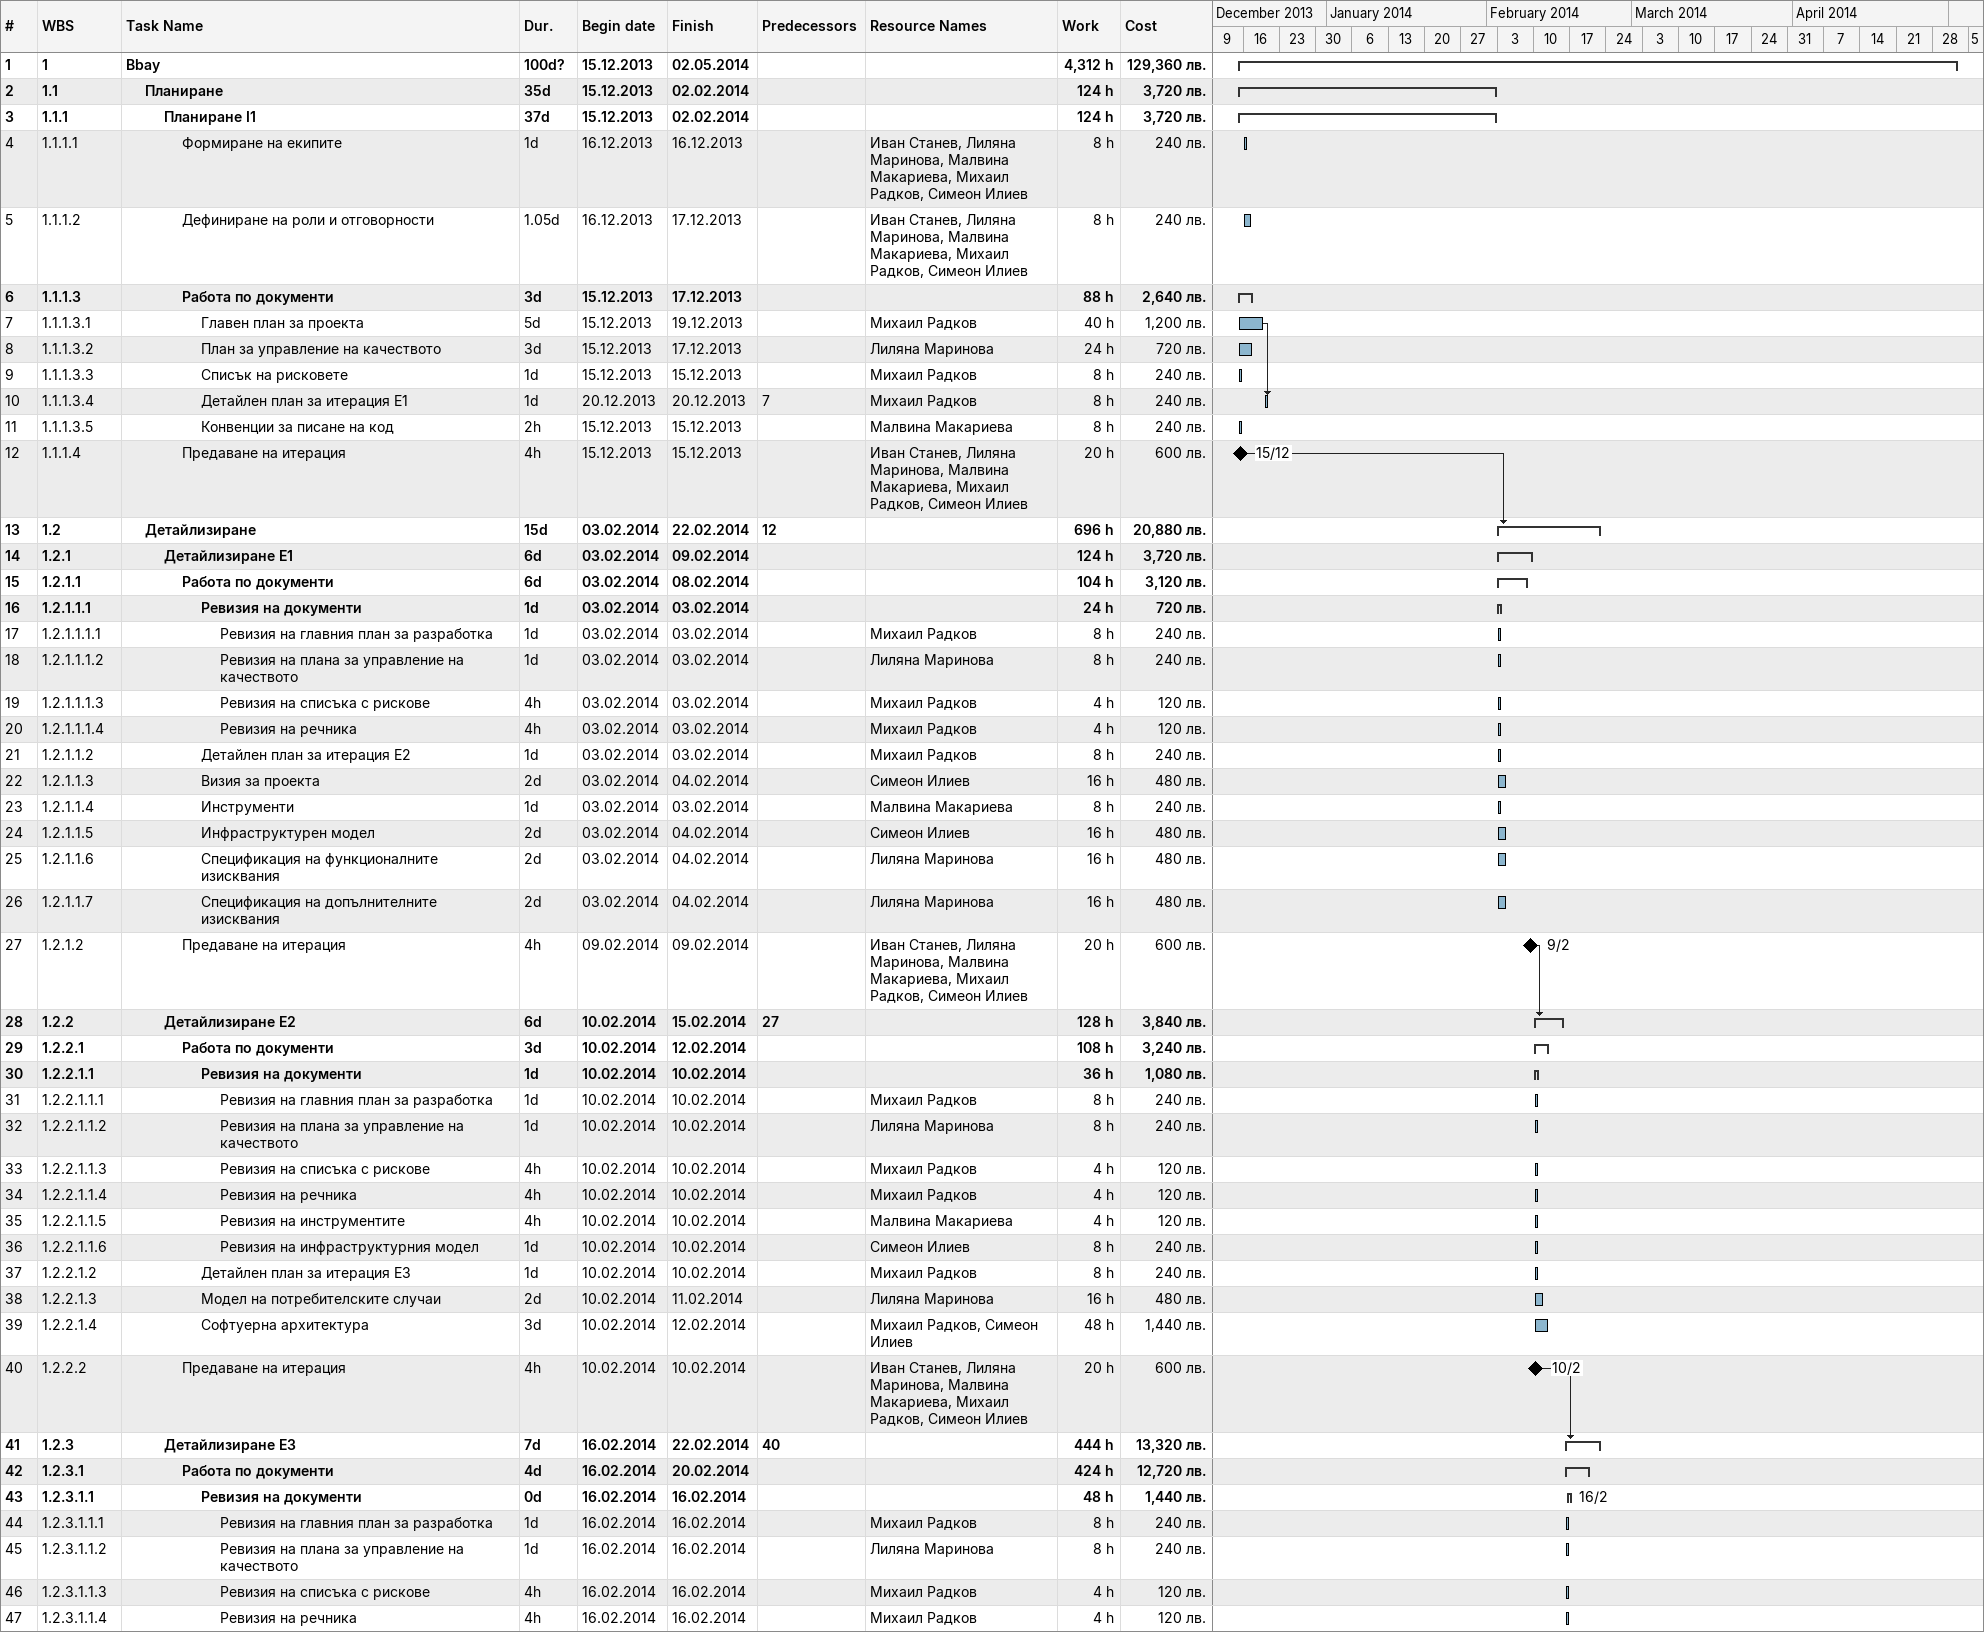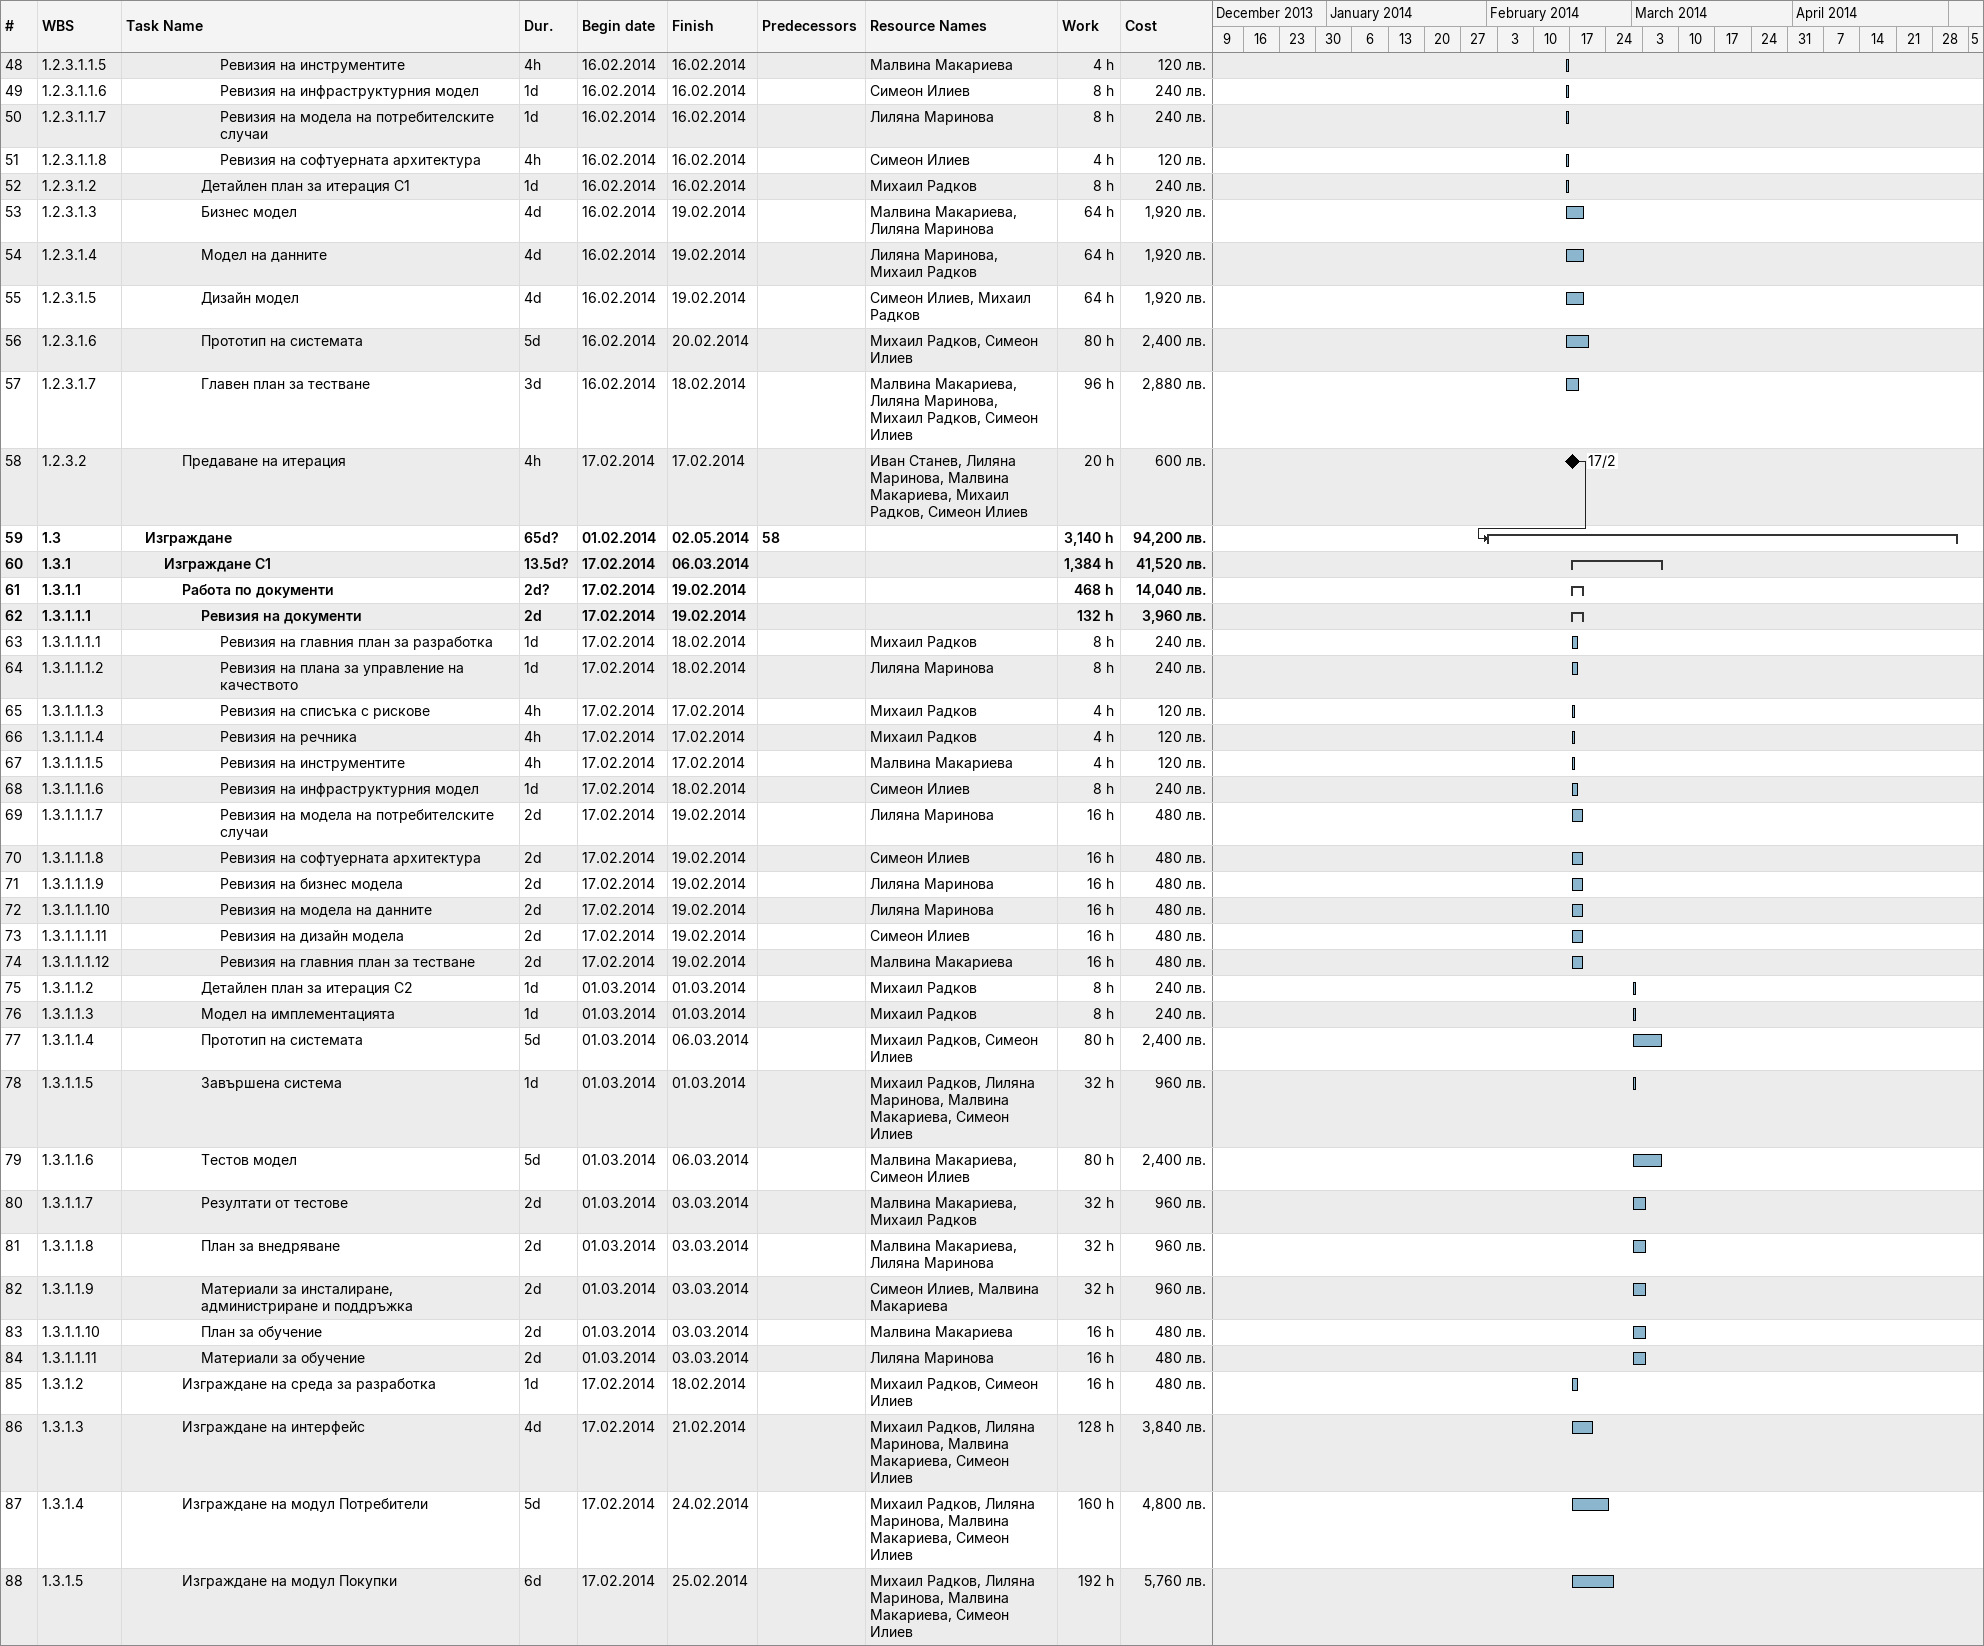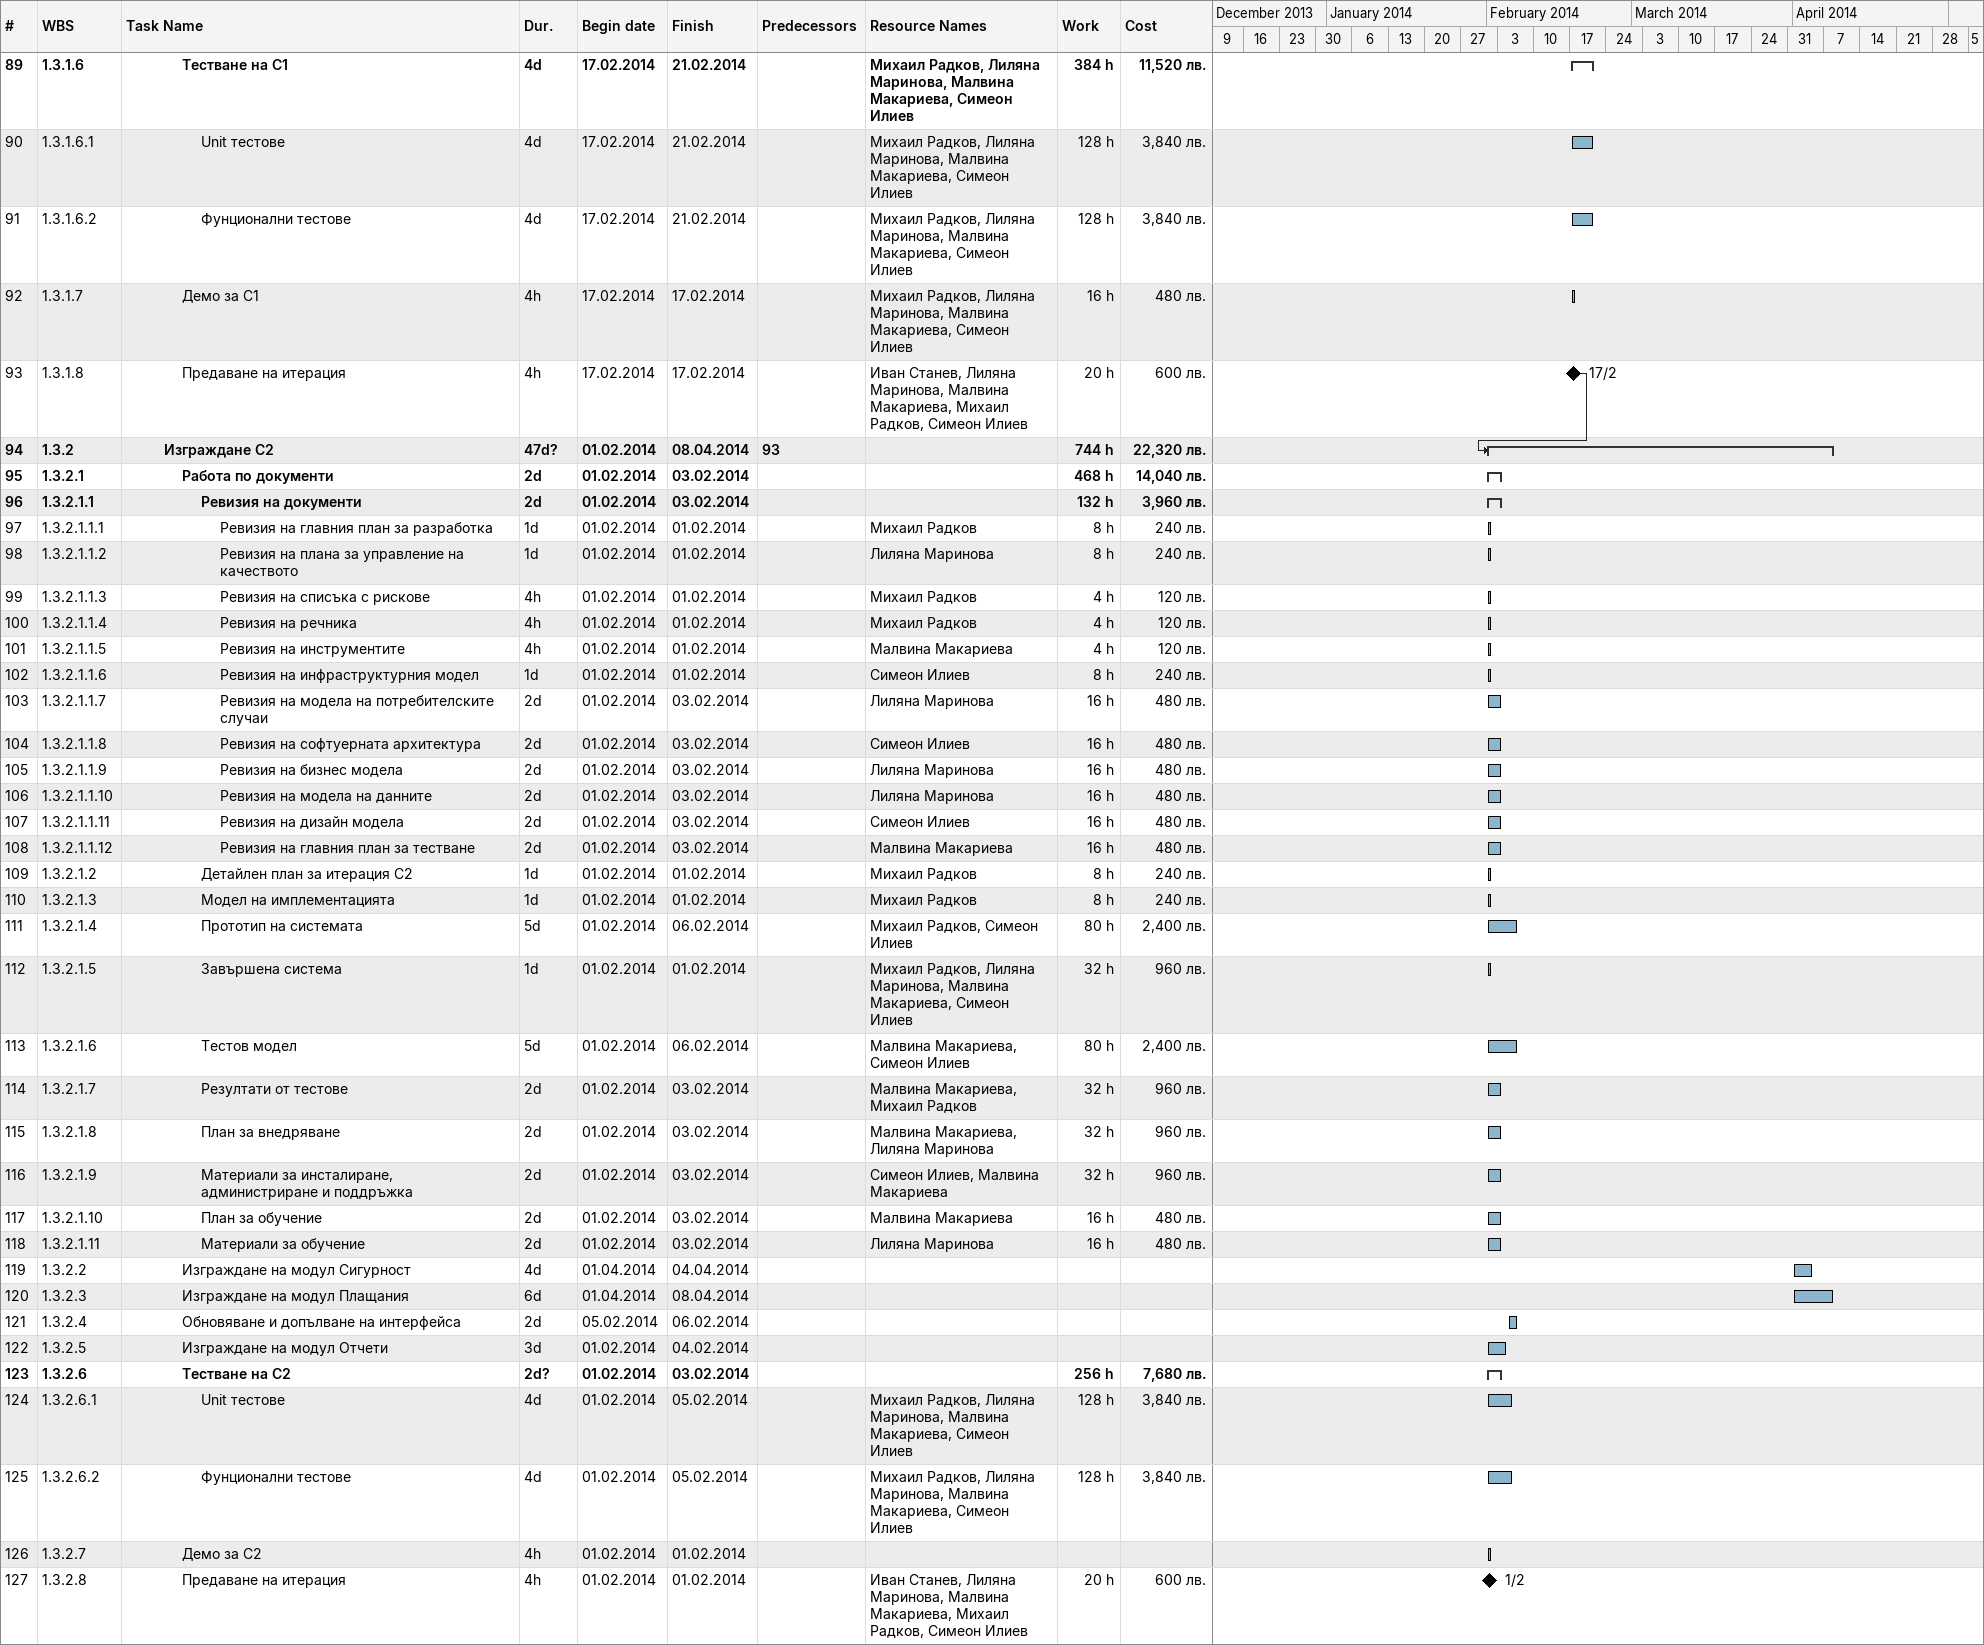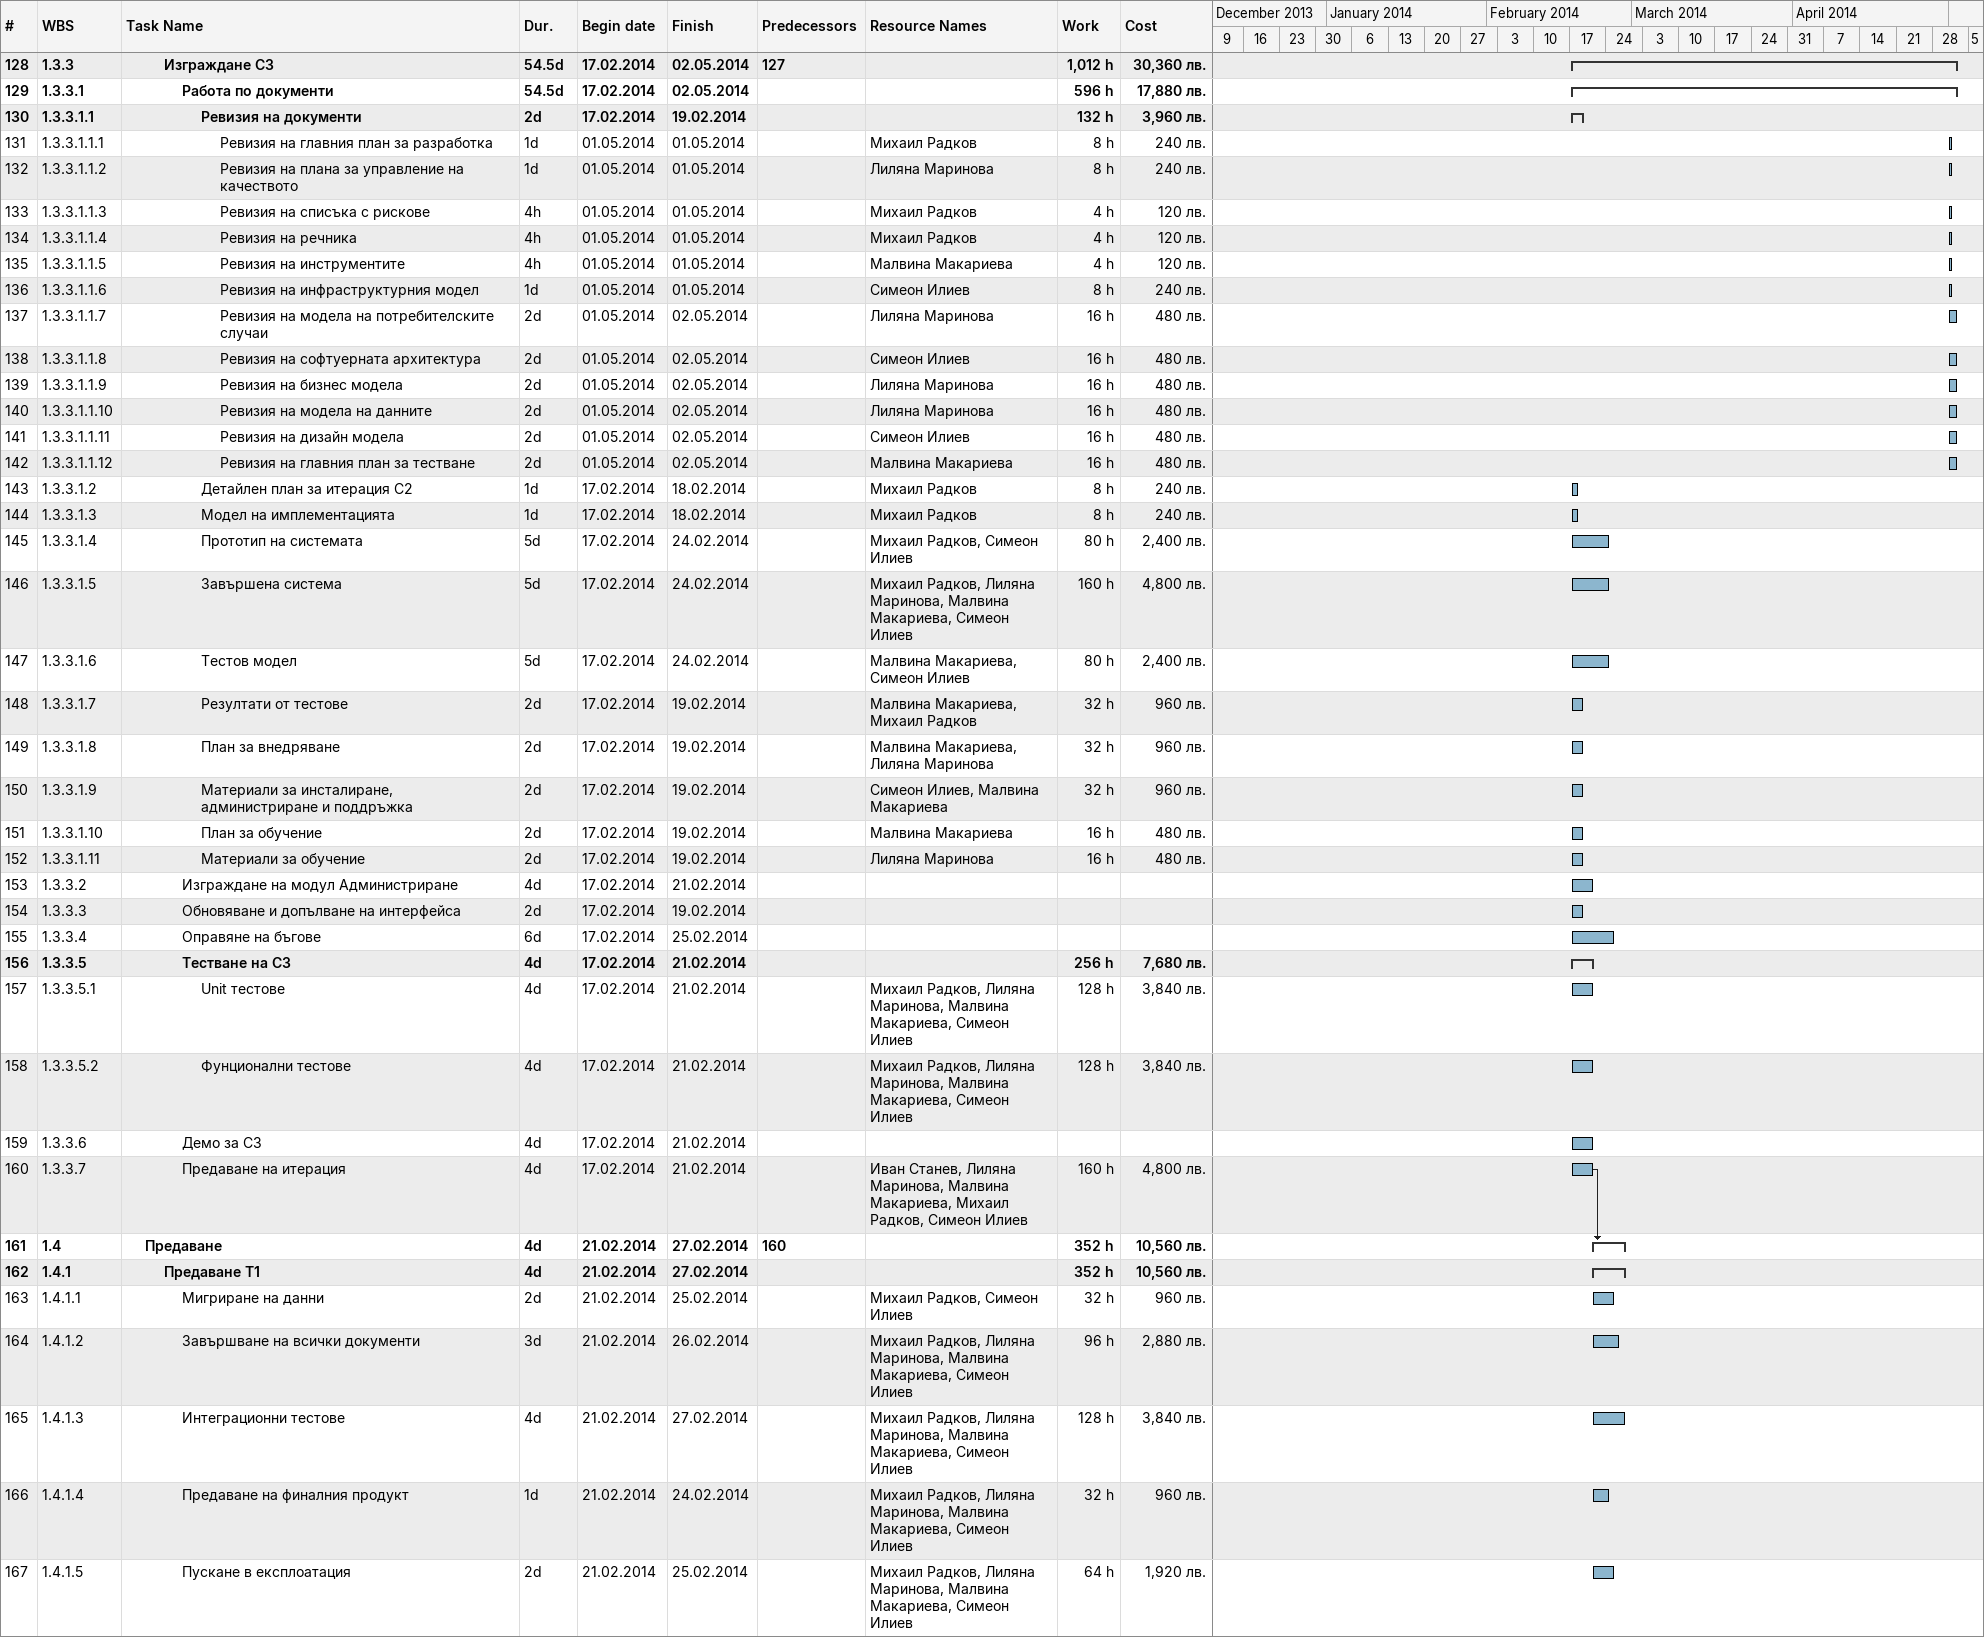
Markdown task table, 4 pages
| ID | WBS | Task | Duration | Start | Finish | Predecessors | Resources | Work (h) | Cost (лв.) |
|---|---|---|---|---|---|---|---|---|---|
| 1 | 1 | **Bbay** | 100d? | 2013-12-15 | 2014-05-02 |  |  | 4312 | 129360 |
| 2 | 1.1 | **Планиране** | 35d | 2013-12-15 | 2014-02-02 |  |  | 124 | 3720 |
| 3 | 1.1.1 | **Планиране I1** | 37d | 2013-12-15 | 2014-02-02 |  |  | 124 | 3720 |
| 4 | 1.1.1.1 | Формиране на екипите | 1d | 2013-12-16 | 2013-12-16 |  | Иван Станев, Лиляна Маринова, Малвина Макариева, Михаил Радков, Симеон Илиев | 8 | 240 |
| 5 | 1.1.1.2 | Дефиниране на роли и отговорности | 1.05d | 2013-12-16 | 2013-12-17 |  | Иван Станев, Лиляна Маринова, Малвина Макариева, Михаил Радков, Симеон Илиев | 8 | 240 |
| 6 | 1.1.1.3 | **Работа по документи** | 3d | 2013-12-15 | 2013-12-17 |  |  | 88 | 2640 |
| 7 | 1.1.1.3.1 | Главен план за проекта | 5d | 2013-12-15 | 2013-12-19 |  | Михаил Радков | 40 | 1200 |
| 8 | 1.1.1.3.2 | План за управление на качеството | 3d | 2013-12-15 | 2013-12-17 |  | Лиляна Маринова | 24 | 720 |
| 9 | 1.1.1.3.3 | Списък на рисковете | 1d | 2013-12-15 | 2013-12-15 |  | Михаил Радков | 8 | 240 |
| 10 | 1.1.1.3.4 | Детайлен план за итерация Е1 | 1d | 2013-12-20 | 2013-12-20 | 7 | Михаил Радков | 8 | 240 |
| 11 | 1.1.1.3.5 | Конвенции за писане на код | 2h | 2013-12-15 | 2013-12-15 |  | Малвина Макариева | 8 | 240 |
| 12 | 1.1.1.4 | Предаване на итерация | 4h | 2013-12-15 | 2013-12-15 |  | Иван Станев, Лиляна Маринова, Малвина Макариева, Михаил Радков, Симеон Илиев | 20 | 600 |
| 13 | 1.2 | **Детайлизиране** | 15d | 2014-02-03 | 2014-02-22 | 12 |  | 696 | 20880 |
| 14 | 1.2.1 | **Детайлизиране E1** | 6d | 2014-02-03 | 2014-02-09 |  |  | 124 | 3720 |
| 15 | 1.2.1.1 | **Работа по документи** | 6d | 2014-02-03 | 2014-02-08 |  |  | 104 | 3120 |
| 16 | 1.2.1.1.1 | **Ревизия на документи** | 1d | 2014-02-03 | 2014-02-03 |  |  | 24 | 720 |
| 17 | 1.2.1.1.1.1 | Ревизия на главния план за разработка | 1d | 2014-02-03 | 2014-02-03 |  | Михаил Радков | 8 | 240 |
| 18 | 1.2.1.1.1.2 | Ревизия на плана за управление на качеството | 1d | 2014-02-03 | 2014-02-03 |  | Лиляна Маринова | 8 | 240 |
| 19 | 1.2.1.1.1.3 | Ревизия на списъка с рискове | 4h | 2014-02-03 | 2014-02-03 |  | Михаил Радков | 4 | 120 |
| 20 | 1.2.1.1.1.4 | Ревизия на речника | 4h | 2014-02-03 | 2014-02-03 |  | Михаил Радков | 4 | 120 |
| 21 | 1.2.1.1.2 | Детайлен план за итерация Е2 | 1d | 2014-02-03 | 2014-02-03 |  | Михаил Радков | 8 | 240 |
| 22 | 1.2.1.1.3 | Визия за проекта | 2d | 2014-02-03 | 2014-02-04 |  | Симеон Илиев | 16 | 480 |
| 23 | 1.2.1.1.4 | Инструменти | 1d | 2014-02-03 | 2014-02-03 |  | Малвина Макариева | 8 | 240 |
| 24 | 1.2.1.1.5 | Инфраструктурен модел | 2d | 2014-02-03 | 2014-02-04 |  | Симеон Илиев | 16 | 480 |
| 25 | 1.2.1.1.6 | Спецификация на функционалните изисквания | 2d | 2014-02-03 | 2014-02-04 |  | Лиляна Маринова | 16 | 480 |
| 26 | 1.2.1.1.7 | Спецификация на допълнителните изисквания | 2d | 2014-02-03 | 2014-02-04 |  | Лиляна Маринова | 16 | 480 |
| 27 | 1.2.1.2 | Предаване на итерация | 4h | 2014-02-09 | 2014-02-09 |  | Иван Станев, Лиляна Маринова, Малвина Макариева, Михаил Радков, Симеон Илиев | 20 | 600 |
| 28 | 1.2.2 | **Детайлизиране E2** | 6d | 2014-02-10 | 2014-02-15 | 27 |  | 128 | 3840 |
| 29 | 1.2.2.1 | **Работа по документи** | 3d | 2014-02-10 | 2014-02-12 |  |  | 108 | 3240 |
| 30 | 1.2.2.1.1 | **Ревизия на документи** | 1d | 2014-02-10 | 2014-02-10 |  |  | 36 | 1080 |
| 31 | 1.2.2.1.1.1 | Ревизия на главния план за разработка | 1d | 2014-02-10 | 2014-02-10 |  | Михаил Радков | 8 | 240 |
| 32 | 1.2.2.1.1.2 | Ревизия на плана за управление на качеството | 1d | 2014-02-10 | 2014-02-10 |  | Лиляна Маринова | 8 | 240 |
| 33 | 1.2.2.1.1.3 | Ревизия на списъка с рискове | 4h | 2014-02-10 | 2014-02-10 |  | Михаил Радков | 4 | 120 |
| 34 | 1.2.2.1.1.4 | Ревизия на речника | 4h | 2014-02-10 | 2014-02-10 |  | Михаил Радков | 4 | 120 |
| 35 | 1.2.2.1.1.5 | Ревизия на инструментите | 4h | 2014-02-10 | 2014-02-10 |  | Малвина Макариева | 4 | 120 |
| 36 | 1.2.2.1.1.6 | Ревизия на инфраструктурния модел | 1d | 2014-02-10 | 2014-02-10 |  | Симеон Илиев | 8 | 240 |
| 37 | 1.2.2.1.2 | Детайлен план за итерация Е3 | 1d | 2014-02-10 | 2014-02-10 |  | Михаил Радков | 8 | 240 |
| 38 | 1.2.2.1.3 | Модел на потребителските случаи | 2d | 2014-02-10 | 2014-02-11 |  | Лиляна Маринова | 16 | 480 |
| 39 | 1.2.2.1.4 | Софтуерна архитектура | 3d | 2014-02-10 | 2014-02-12 |  | Михаил Радков, Симеон Илиев | 48 | 1440 |
| 40 | 1.2.2.2 | Предаване на итерация | 4h | 2014-02-10 | 2014-02-10 |  | Иван Станев, Лиляна Маринова, Малвина Макариева, Михаил Радков, Симеон Илиев | 20 | 600 |
| 41 | 1.2.3 | **Детайлизиране E3** | 7d | 2014-02-16 | 2014-02-22 | 40 |  | 444 | 13320 |
| 42 | 1.2.3.1 | **Работа по документи** | 4d | 2014-02-16 | 2014-02-20 |  |  | 424 | 12720 |
| 43 | 1.2.3.1.1 | **Ревизия на документи** | 0d | 2014-02-16 | 2014-02-16 |  |  | 48 | 1440 |
| 44 | 1.2.3.1.1.1 | Ревизия на главния план за разработка | 1d | 2014-02-16 | 2014-02-16 |  | Михаил Радков | 8 | 240 |
| 45 | 1.2.3.1.1.2 | Ревизия на плана за управление на качеството | 1d | 2014-02-16 | 2014-02-16 |  | Лиляна Маринова | 8 | 240 |
| 46 | 1.2.3.1.1.3 | Ревизия на списъка с рискове | 4h | 2014-02-16 | 2014-02-16 |  | Михаил Радков | 4 | 120 |
| 47 | 1.2.3.1.1.4 | Ревизия на речника | 4h | 2014-02-16 | 2014-02-16 |  | Михаил Радков | 4 | 120 |
| 48 | 1.2.3.1.1.5 | Ревизия на инструментите | 4h | 2014-02-16 | 2014-02-16 |  | Малвина Макариева | 4 | 120 |
| 49 | 1.2.3.1.1.6 | Ревизия на инфраструктурния модел | 1d | 2014-02-16 | 2014-02-16 |  | Симеон Илиев | 8 | 240 |
| 50 | 1.2.3.1.1.7 | Ревизия на модела на потребителските случаи | 1d | 2014-02-16 | 2014-02-16 |  | Лиляна Маринова | 8 | 240 |
| 51 | 1.2.3.1.1.8 | Ревизия на софтуерната архитектура | 4h | 2014-02-16 | 2014-02-16 |  | Симеон Илиев | 4 | 120 |
| 52 | 1.2.3.1.2 | Детайлен план за итерация С1 | 1d | 2014-02-16 | 2014-02-16 |  | Михаил Радков | 8 | 240 |
| 53 | 1.2.3.1.3 | Бизнес модел | 4d | 2014-02-16 | 2014-02-19 |  | Малвина Макариева, Лиляна Маринова | 64 | 1920 |
| 54 | 1.2.3.1.4 | Модел на данните | 4d | 2014-02-16 | 2014-02-19 |  | Лиляна Маринова, Михаил Радков | 64 | 1920 |
| 55 | 1.2.3.1.5 | Дизайн модел | 4d | 2014-02-16 | 2014-02-19 |  | Симеон Илиев, Михаил Радков | 64 | 1920 |
| 56 | 1.2.3.1.6 | Прототип на системата | 5d | 2014-02-16 | 2014-02-20 |  | Михаил Радков, Симеон Илиев | 80 | 2400 |
| 57 | 1.2.3.1.7 | Главен план за тестване | 3d | 2014-02-16 | 2014-02-18 |  | Малвина Макариева, Лиляна Маринова, Михаил Радков, Симеон Илиев | 96 | 2880 |
| 58 | 1.2.3.2 | Предаване на итерация | 4h | 2014-02-17 | 2014-02-17 |  | Иван Станев, Лиляна Маринова, Малвина Макариева, Михаил Радков, Симеон Илиев | 20 | 600 |
| 59 | 1.3 | **Изграждане** | 65d? | 2014-02-01 | 2014-05-02 | 58 |  | 3140 | 94200 |
| 60 | 1.3.1 | **Изграждане C1** | 13.5d? | 2014-02-17 | 2014-03-06 |  |  | 1384 | 41520 |
| 61 | 1.3.1.1 | **Работа по документи** | 2d? | 2014-02-17 | 2014-02-19 |  |  | 468 | 14040 |
| 62 | 1.3.1.1.1 | **Ревизия на документи** | 2d | 2014-02-17 | 2014-02-19 |  |  | 132 | 3960 |
| 63 | 1.3.1.1.1.1 | Ревизия на главния план за разработка | 1d | 2014-02-17 | 2014-02-18 |  | Михаил Радков | 8 | 240 |
| 64 | 1.3.1.1.1.2 | Ревизия на плана за управление на качеството | 1d | 2014-02-17 | 2014-02-18 |  | Лиляна Маринова | 8 | 240 |
| 65 | 1.3.1.1.1.3 | Ревизия на списъка с рискове | 4h | 2014-02-17 | 2014-02-17 |  | Михаил Радков | 4 | 120 |
| 66 | 1.3.1.1.1.4 | Ревизия на речника | 4h | 2014-02-17 | 2014-02-17 |  | Михаил Радков | 4 | 120 |
| 67 | 1.3.1.1.1.5 | Ревизия на инструментите | 4h | 2014-02-17 | 2014-02-17 |  | Малвина Макариева | 4 | 120 |
| 68 | 1.3.1.1.1.6 | Ревизия на инфраструктурния модел | 1d | 2014-02-17 | 2014-02-18 |  | Симеон Илиев | 8 | 240 |
| 69 | 1.3.1.1.1.7 | Ревизия на модела на потребителските случаи | 2d | 2014-02-17 | 2014-02-19 |  | Лиляна Маринова | 16 | 480 |
| 70 | 1.3.1.1.1.8 | Ревизия на софтуерната архитектура | 2d | 2014-02-17 | 2014-02-19 |  | Симеон Илиев | 16 | 480 |
| 71 | 1.3.1.1.1.9 | Ревизия на бизнес модела | 2d | 2014-02-17 | 2014-02-19 |  | Лиляна Маринова | 16 | 480 |
| 72 | 1.3.1.1.1.10 | Ревизия на модела на данните | 2d | 2014-02-17 | 2014-02-19 |  | Лиляна Маринова | 16 | 480 |
| 73 | 1.3.1.1.1.11 | Ревизия на дизайн модела | 2d | 2014-02-17 | 2014-02-19 |  | Симеон Илиев | 16 | 480 |
| 74 | 1.3.1.1.1.12 | Ревизия на главния план за тестване | 2d | 2014-02-17 | 2014-02-19 |  | Малвина Макариева | 16 | 480 |
| 75 | 1.3.1.1.2 | Детайлен план за итерация С2 | 1d | 2014-03-01 | 2014-03-01 |  | Михаил Радков | 8 | 240 |
| 76 | 1.3.1.1.3 | Модел на имплементацията | 1d | 2014-03-01 | 2014-03-01 |  | Михаил Радков | 8 | 240 |
| 77 | 1.3.1.1.4 | Прототип на системата | 5d | 2014-03-01 | 2014-03-06 |  | Михаил Радков, Симеон Илиев | 80 | 2400 |
| 78 | 1.3.1.1.5 | Завършена система | 1d | 2014-03-01 | 2014-03-01 |  | Михаил Радков, Лиляна Маринова, Малвина Макариева, Симеон Илиев | 32 | 960 |
| 79 | 1.3.1.1.6 | Тестов модел | 5d | 2014-03-01 | 2014-03-06 |  | Малвина Макариева, Симеон Илиев | 80 | 2400 |
| 80 | 1.3.1.1.7 | Резултати от тестове | 2d | 2014-03-01 | 2014-03-03 |  | Малвина Макариева, Михаил Радков | 32 | 960 |
| 81 | 1.3.1.1.8 | План за внедряване | 2d | 2014-03-01 | 2014-03-03 |  | Малвина Макариева, Лиляна Маринова | 32 | 960 |
| 82 | 1.3.1.1.9 | Материали за инсталиране, администриране и поддръжка | 2d | 2014-03-01 | 2014-03-03 |  | Симеон Илиев, Малвина Макариева | 32 | 960 |
| 83 | 1.3.1.1.10 | План за обучение | 2d | 2014-03-01 | 2014-03-03 |  | Малвина Макариева | 16 | 480 |
| 84 | 1.3.1.1.11 | Материали за обучение | 2d | 2014-03-01 | 2014-03-03 |  | Лиляна Маринова | 16 | 480 |
| 85 | 1.3.1.2 | Изграждане на среда за разработка | 1d | 2014-02-17 | 2014-02-18 |  | Михаил Радков, Симеон Илиев | 16 | 480 |
| 86 | 1.3.1.3 | Изграждане на интерфейс | 4d | 2014-02-17 | 2014-02-21 |  | Михаил Радков, Лиляна Маринова, Малвина Макариева, Симеон Илиев | 128 | 3840 |
| 87 | 1.3.1.4 | Изграждане на модул Потребители | 5d | 2014-02-17 | 2014-02-24 |  | Михаил Радков, Лиляна Маринова, Малвина Макариева, Симеон Илиев | 160 | 4800 |
| 88 | 1.3.1.5 | Изграждане на модул Покупки | 6d | 2014-02-17 | 2014-02-25 |  | Михаил Радков, Лиляна Маринова, Малвина Макариева, Симеон Илиев | 192 | 5760 |
| 89 | 1.3.1.6 | **Тестване на С1** | 4d | 2014-02-17 | 2014-02-21 |  | Михаил Радков, Лиляна Маринова, Малвина Макариева, Симеон Илиев | 384 | 11520 |
| 90 | 1.3.1.6.1 | Unit тестове | 4d | 2014-02-17 | 2014-02-21 |  | Михаил Радков, Лиляна Маринова, Малвина Макариева, Симеон Илиев | 128 | 3840 |
| 91 | 1.3.1.6.2 | Фунционални тестове | 4d | 2014-02-17 | 2014-02-21 |  | Михаил Радков, Лиляна Маринова, Малвина Макариева, Симеон Илиев | 128 | 3840 |
| 92 | 1.3.1.7 | Демо за С1 | 4h | 2014-02-17 | 2014-02-17 |  | Михаил Радков, Лиляна Маринова, Малвина Макариева, Симеон Илиев | 16 | 480 |
| 93 | 1.3.1.8 | Предаване на итерация | 4h | 2014-02-17 | 2014-02-17 |  | Иван Станев, Лиляна Маринова, Малвина Макариева, Михаил Радков, Симеон Илиев | 20 | 600 |
| 94 | 1.3.2 | **Изграждане C2** | 47d? | 2014-02-01 | 2014-04-08 | 93 |  | 744 | 22320 |
| 95 | 1.3.2.1 | **Работа по документи** | 2d | 2014-02-01 | 2014-02-03 |  |  | 468 | 14040 |
| 96 | 1.3.2.1.1 | **Ревизия на документи** | 2d | 2014-02-01 | 2014-02-03 |  |  | 132 | 3960 |
| 97 | 1.3.2.1.1.1 | Ревизия на главния план за разработка | 1d | 2014-02-01 | 2014-02-01 |  | Михаил Радков | 8 | 240 |
| 98 | 1.3.2.1.1.2 | Ревизия на плана за управление на качеството | 1d | 2014-02-01 | 2014-02-01 |  | Лиляна Маринова | 8 | 240 |
| 99 | 1.3.2.1.1.3 | Ревизия на списъка с рискове | 4h | 2014-02-01 | 2014-02-01 |  | Михаил Радков | 4 | 120 |
| 100 | 1.3.2.1.1.4 | Ревизия на речника | 4h | 2014-02-01 | 2014-02-01 |  | Михаил Радков | 4 | 120 |
| 101 | 1.3.2.1.1.5 | Ревизия на инструментите | 4h | 2014-02-01 | 2014-02-01 |  | Малвина Макариева | 4 | 120 |
| 102 | 1.3.2.1.1.6 | Ревизия на инфраструктурния модел | 1d | 2014-02-01 | 2014-02-01 |  | Симеон Илиев | 8 | 240 |
| 103 | 1.3.2.1.1.7 | Ревизия на модела на потребителските случаи | 2d | 2014-02-01 | 2014-02-03 |  | Лиляна Маринова | 16 | 480 |
| 104 | 1.3.2.1.1.8 | Ревизия на софтуерната архитектура | 2d | 2014-02-01 | 2014-02-03 |  | Симеон Илиев | 16 | 480 |
| 105 | 1.3.2.1.1.9 | Ревизия на бизнес модела | 2d | 2014-02-01 | 2014-02-03 |  | Лиляна Маринова | 16 | 480 |
| 106 | 1.3.2.1.1.10 | Ревизия на модела на данните | 2d | 2014-02-01 | 2014-02-03 |  | Лиляна Маринова | 16 | 480 |
| 107 | 1.3.2.1.1.11 | Ревизия на дизайн модела | 2d | 2014-02-01 | 2014-02-03 |  | Симеон Илиев | 16 | 480 |
| 108 | 1.3.2.1.1.12 | Ревизия на главния план за тестване | 2d | 2014-02-01 | 2014-02-03 |  | Малвина Макариева | 16 | 480 |
| 109 | 1.3.2.1.2 | Детайлен план за итерация С2 | 1d | 2014-02-01 | 2014-02-01 |  | Михаил Радков | 8 | 240 |
| 110 | 1.3.2.1.3 | Модел на имплементацията | 1d | 2014-02-01 | 2014-02-01 |  | Михаил Радков | 8 | 240 |
| 111 | 1.3.2.1.4 | Прототип на системата | 5d | 2014-02-01 | 2014-02-06 |  | Михаил Радков, Симеон Илиев | 80 | 2400 |
| 112 | 1.3.2.1.5 | Завършена система | 1d | 2014-02-01 | 2014-02-01 |  | Михаил Радков, Лиляна Маринова, Малвина Макариева, Симеон Илиев | 32 | 960 |
| 113 | 1.3.2.1.6 | Тестов модел | 5d | 2014-02-01 | 2014-02-06 |  | Малвина Макариева, Симеон Илиев | 80 | 2400 |
| 114 | 1.3.2.1.7 | Резултати от тестове | 2d | 2014-02-01 | 2014-02-03 |  | Малвина Макариева, Михаил Радков | 32 | 960 |
| 115 | 1.3.2.1.8 | План за внедряване | 2d | 2014-02-01 | 2014-02-03 |  | Малвина Макариева, Лиляна Маринова | 32 | 960 |
| 116 | 1.3.2.1.9 | Материали за инсталиране, администриране и поддръжка | 2d | 2014-02-01 | 2014-02-03 |  | Симеон Илиев, Малвина Макариева | 32 | 960 |
| 117 | 1.3.2.1.10 | План за обучение | 2d | 2014-02-01 | 2014-02-03 |  | Малвина Макариева | 16 | 480 |
| 118 | 1.3.2.1.11 | Материали за обучение | 2d | 2014-02-01 | 2014-02-03 |  | Лиляна Маринова | 16 | 480 |
| 119 | 1.3.2.2 | Изграждане на модул Сигурност | 4d | 2014-04-01 | 2014-04-04 |  |  |  |  |
| 120 | 1.3.2.3 | Изграждане на модул Плащания | 6d | 2014-04-01 | 2014-04-08 |  |  |  |  |
| 121 | 1.3.2.4 | Обновяване и допълване на интерфейса | 2d | 2014-02-05 | 2014-02-06 |  |  |  |  |
| 122 | 1.3.2.5 | Изграждане на модул Отчети | 3d | 2014-02-01 | 2014-02-04 |  |  |  |  |
| 123 | 1.3.2.6 | **Тестване на С2** | 2d? | 2014-02-01 | 2014-02-03 |  |  | 256 | 7680 |
| 124 | 1.3.2.6.1 | Unit тестове | 4d | 2014-02-01 | 2014-02-05 |  | Михаил Радков, Лиляна Маринова, Малвина Макариева, Симеон Илиев | 128 | 3840 |
| 125 | 1.3.2.6.2 | Фунционални тестове | 4d | 2014-02-01 | 2014-02-05 |  | Михаил Радков, Лиляна Маринова, Малвина Макариева, Симеон Илиев | 128 | 3840 |
| 126 | 1.3.2.7 | Демо за С2 | 4h | 2014-02-01 | 2014-02-01 |  |  |  |  |
| 127 | 1.3.2.8 | Предаване на итерация | 4h | 2014-02-01 | 2014-02-01 |  | Иван Станев, Лиляна Маринова, Малвина Макариева, Михаил Радков, Симеон Илиев | 20 | 600 |
| 128 | 1.3.3 | **Изграждане C3** | 54.5d | 2014-02-17 | 2014-05-02 | 127 |  | 1012 | 30360 |
| 129 | 1.3.3.1 | **Работа по документи** | 54.5d | 2014-02-17 | 2014-05-02 |  |  | 596 | 17880 |
| 130 | 1.3.3.1.1 | **Ревизия на документи** | 2d | 2014-02-17 | 2014-02-19 |  |  | 132 | 3960 |
| 131 | 1.3.3.1.1.1 | Ревизия на главния план за разработка | 1d | 2014-05-01 | 2014-05-01 |  | Михаил Радков | 8 | 240 |
| 132 | 1.3.3.1.1.2 | Ревизия на плана за управление на качеството | 1d | 2014-05-01 | 2014-05-01 |  | Лиляна Маринова | 8 | 240 |
| 133 | 1.3.3.1.1.3 | Ревизия на списъка с рискове | 4h | 2014-05-01 | 2014-05-01 |  | Михаил Радков | 4 | 120 |
| 134 | 1.3.3.1.1.4 | Ревизия на речника | 4h | 2014-05-01 | 2014-05-01 |  | Михаил Радков | 4 | 120 |
| 135 | 1.3.3.1.1.5 | Ревизия на инструментите | 4h | 2014-05-01 | 2014-05-01 |  | Малвина Макариева | 4 | 120 |
| 136 | 1.3.3.1.1.6 | Ревизия на инфраструктурния модел | 1d | 2014-05-01 | 2014-05-01 |  | Симеон Илиев | 8 | 240 |
| 137 | 1.3.3.1.1.7 | Ревизия на модела на потребителските случаи | 2d | 2014-05-01 | 2014-05-02 |  | Лиляна Маринова | 16 | 480 |
| 138 | 1.3.3.1.1.8 | Ревизия на софтуерната архитектура | 2d | 2014-05-01 | 2014-05-02 |  | Симеон Илиев | 16 | 480 |
| 139 | 1.3.3.1.1.9 | Ревизия на бизнес модела | 2d | 2014-05-01 | 2014-05-02 |  | Лиляна Маринова | 16 | 480 |
| 140 | 1.3.3.1.1.10 | Ревизия на модела на данните | 2d | 2014-05-01 | 2014-05-02 |  | Лиляна Маринова | 16 | 480 |
| 141 | 1.3.3.1.1.11 | Ревизия на дизайн модела | 2d | 2014-05-01 | 2014-05-02 |  | Симеон Илиев | 16 | 480 |
| 142 | 1.3.3.1.1.12 | Ревизия на главния план за тестване | 2d | 2014-05-01 | 2014-05-02 |  | Малвина Макариева | 16 | 480 |
| 143 | 1.3.3.1.2 | Детайлен план за итерация С2 | 1d | 2014-02-17 | 2014-02-18 |  | Михаил Радков | 8 | 240 |
| 144 | 1.3.3.1.3 | Модел на имплементацията | 1d | 2014-02-17 | 2014-02-18 |  | Михаил Радков | 8 | 240 |
| 145 | 1.3.3.1.4 | Прототип на системата | 5d | 2014-02-17 | 2014-02-24 |  | Михаил Радков, Симеон Илиев | 80 | 2400 |
| 146 | 1.3.3.1.5 | Завършена система | 5d | 2014-02-17 | 2014-02-24 |  | Михаил Радков, Лиляна Маринова, Малвина Макариева, Симеон Илиев | 160 | 4800 |
| 147 | 1.3.3.1.6 | Тестов модел | 5d | 2014-02-17 | 2014-02-24 |  | Малвина Макариева, Симеон Илиев | 80 | 2400 |
| 148 | 1.3.3.1.7 | Резултати от тестове | 2d | 2014-02-17 | 2014-02-19 |  | Малвина Макариева, Михаил Радков | 32 | 960 |
| 149 | 1.3.3.1.8 | План за внедряване | 2d | 2014-02-17 | 2014-02-19 |  | Малвина Макариева, Лиляна Маринова | 32 | 960 |
| 150 | 1.3.3.1.9 | Материали за инсталиране, администриране и поддръжка | 2d | 2014-02-17 | 2014-02-19 |  | Симеон Илиев, Малвина Макариева | 32 | 960 |
| 151 | 1.3.3.1.10 | План за обучение | 2d | 2014-02-17 | 2014-02-19 |  | Малвина Макариева | 16 | 480 |
| 152 | 1.3.3.1.11 | Материали за обучение | 2d | 2014-02-17 | 2014-02-19 |  | Лиляна Маринова | 16 | 480 |
| 153 | 1.3.3.2 | Изграждане на модул Администриране | 4d | 2014-02-17 | 2014-02-21 |  |  |  |  |
| 154 | 1.3.3.3 | Обновяване и допълване на интерфейса | 2d | 2014-02-17 | 2014-02-19 |  |  |  |  |
| 155 | 1.3.3.4 | Оправяне на бъгове | 6d | 2014-02-17 | 2014-02-25 |  |  |  |  |
| 156 | 1.3.3.5 | **Тестване на С3** | 4d | 2014-02-17 | 2014-02-21 |  |  | 256 | 7680 |
| 157 | 1.3.3.5.1 | Unit тестове | 4d | 2014-02-17 | 2014-02-21 |  | Михаил Радков, Лиляна Маринова, Малвина Макариева, Симеон Илиев | 128 | 3840 |
| 158 | 1.3.3.5.2 | Фунционални тестове | 4d | 2014-02-17 | 2014-02-21 |  | Михаил Радков, Лиляна Маринова, Малвина Макариева, Симеон Илиев | 128 | 3840 |
| 159 | 1.3.3.6 | Демо за С3 | 4d | 2014-02-17 | 2014-02-21 |  |  |  |  |
| 160 | 1.3.3.7 | Предаване на итерация | 4d | 2014-02-17 | 2014-02-21 |  | Иван Станев, Лиляна Маринова, Малвина Макариева, Михаил Радков, Симеон Илиев | 160 | 4800 |
| 161 | 1.4 | **Предаване** | 4d | 2014-02-21 | 2014-02-27 | 160 |  | 352 | 10560 |
| 162 | 1.4.1 | **Предаване T1** | 4d | 2014-02-21 | 2014-02-27 |  |  | 352 | 10560 |
| 163 | 1.4.1.1 | Мигриране на данни | 2d | 2014-02-21 | 2014-02-25 |  | Михаил Радков, Симеон Илиев | 32 | 960 |
| 164 | 1.4.1.2 | Завършване на всички документи | 3d | 2014-02-21 | 2014-02-26 |  | Михаил Радков, Лиляна Маринова, Малвина Макариева, Симеон Илиев | 96 | 2880 |
| 165 | 1.4.1.3 | Интеграционни тестове | 4d | 2014-02-21 | 2014-02-27 |  | Михаил Радков, Лиляна Маринова, Малвина Макариева, Симеон Илиев | 128 | 3840 |
| 166 | 1.4.1.4 | Предаване на финалния продукт | 1d | 2014-02-21 | 2014-02-24 |  | Михаил Радков, Лиляна Маринова, Малвина Макариева, Симеон Илиев | 32 | 960 |
| 167 | 1.4.1.5 | Пускане в експлоатация | 2d | 2014-02-21 | 2014-02-25 |  | Михаил Радков, Лиляна Маринова, Малвина Макариева, Симеон Илиев | 64 | 1920 |
